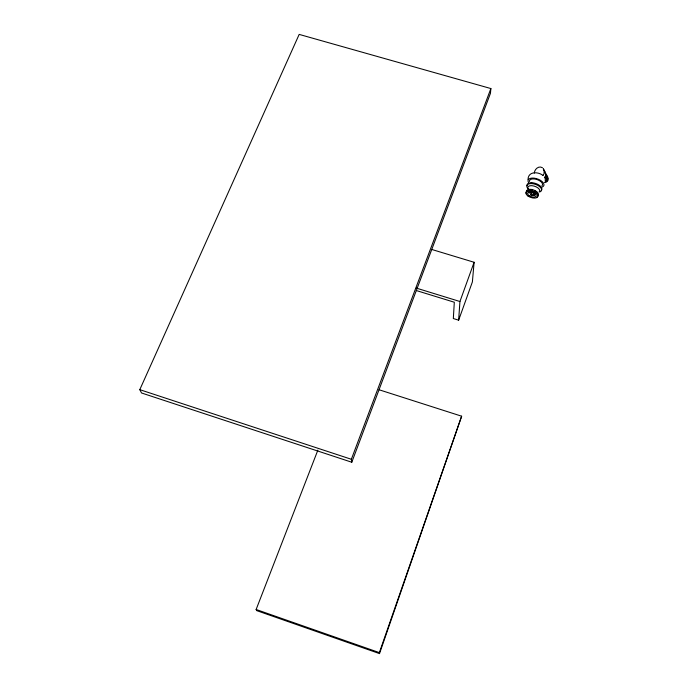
<?xml version="1.0" encoding="UTF-8"?>
<svg xmlns="http://www.w3.org/2000/svg" width="688" height="688" viewBox="0 0 688 688"><rect width="100%" height="100%" fill="white"/><g stroke="black" fill="none" stroke-linecap="round" stroke-linejoin="round"><path stroke-width="1.03" d="M416.257 290.525L454.312 302.23L453.323 318.535L458.638 320.178L459.937 301.516L474.109 262.274L431.892 249.503M474.109 262.274L472.389 281.899L458.638 320.178M379.071 389.761L461.639 416.197L379.509 653.6L256.727 610.626L256.134 609.499L317.865 450.15M490.879 88.554L490.449 93.336L351.783 462.233L141.556 392.986L139.793 389.657L299.177 34.4L490.879 88.554L351.353 459.274L351.783 462.233M544.01 173.866L544.148 170.615M533.338 195.117L534.585 195.186L535.161 193.534M379.509 653.6L379.363 652.62L461.639 416.197M528.014 179.637C528.023 171.123 538.093 171.57 542.961 175.406M534.301 173.127C534.481 169.196 538.833 165.283 542.531 167.803M533.381 192.365L534.585 195.186M543.056 175.354L543.64 174.511M532.082 191.918L528.35 192.081L528.805 192.855L531.678 193.018M531.514 191.986L531.291 192.623M416.257 288.083L459.937 301.516M139.793 389.657L351.353 459.274M256.134 609.499L379.363 652.62M547.45 180.058A2.399 1.789 -30.3 0 1 546.822 181.021M546.341 181.417A2.399 1.789 -30.3 0 1 545.79 181.701M529.416 181.512A6.863 3.423 18.6 0 1 537.165 179.594A6.863 3.423 18.6 0 1 541.946 185.812M530.689 183.275A6.88 3.406 18.6 0 1 532.228 183.223M539.917 186.439A6.88 3.406 18.6 0 1 540.708 187.463M526.44 193.663A6.261 3.07 18.7 0 1 529.081 190.447A6.261 3.07 18.7 0 1 536.7 193.07A6.261 3.07 18.7 0 1 536.674 197.181M528.135 188.89A6.235 3.079 18.6 0 1 534.034 186.052A6.235 3.079 18.6 0 1 539.177 191.9M526.518 191.625A6.244 3.07 18.7 0 1 533.535 189.94A6.244 3.07 18.7 0 1 537.904 195.538M528.573 190.112A5.315 2.614 18.7 0 1 529.554 189.871M530.732 189.836A5.315 2.614 18.7 0 1 532.039 190.008M534.653 190.903A5.315 2.614 18.7 0 1 535.771 191.574M528.1 188.744A7.74 3.827 18.6 0 1 529.425 183.73A7.74 3.827 18.6 0 1 539.469 186.465A7.74 3.827 18.6 0 1 539.848 191.952M527.085 185.64A7.731 3.836 18.6 0 1 535.797 183.507A7.731 3.836 18.6 0 1 541.198 190.481M528.479 182.44A8.325 4.154 18.6 0 1 532.013 178.08A8.325 4.154 18.6 0 1 542.153 181.563A8.325 4.154 18.6 0 1 542.075 187.11M545.438 173.892A3.096 2.305 -30.3 0 1 544.819 176.971M544.681 172.774A3.612 2.692 -30.3 0 1 546.246 174.976A3.612 2.692 -30.3 0 1 544.414 177.788M545.816 174.924A3.087 2.305 -30.3 0 1 545.008 178.932M545.498 174.236A3.603 2.692 -30.3 0 1 547.063 176.438A3.603 2.692 -30.3 0 1 545.231 179.241M546.633 176.386A3.087 2.305 -30.3 0 1 547.261 178.639A3.087 2.305 -30.3 0 1 545.111 180.755M547.442 177.839A3.079 2.305 -30.3 0 1 547.751 180.738A3.079 2.305 -30.3 0 1 544.423 182.475M546.306 175.698A3.603 2.692 -30.3 0 1 547.829 178.278A3.603 2.692 -30.3 0 1 545.214 181.133M545.051 172.146L543.331 168.861L545.051 172.146M527.988 196.037A6.261 3.07 18.7 0 0 537.792 196.622A6.261 3.07 18.7 0 0 529.846 191.049A6.261 3.07 18.7 0 0 527.988 196.037M529.089 195.624A4.481 2.193 18.7 0 0 536.107 196.037A4.481 2.193 18.7 0 0 530.414 192.055A4.481 2.193 18.7 0 0 529.089 195.624M530.973 195.022A1.376 0.679 18.7 0 0 533.131 195.143A1.376 0.679 18.7 0 0 531.377 193.921A1.376 0.679 18.7 0 0 530.973 195.022"/></g></svg>
